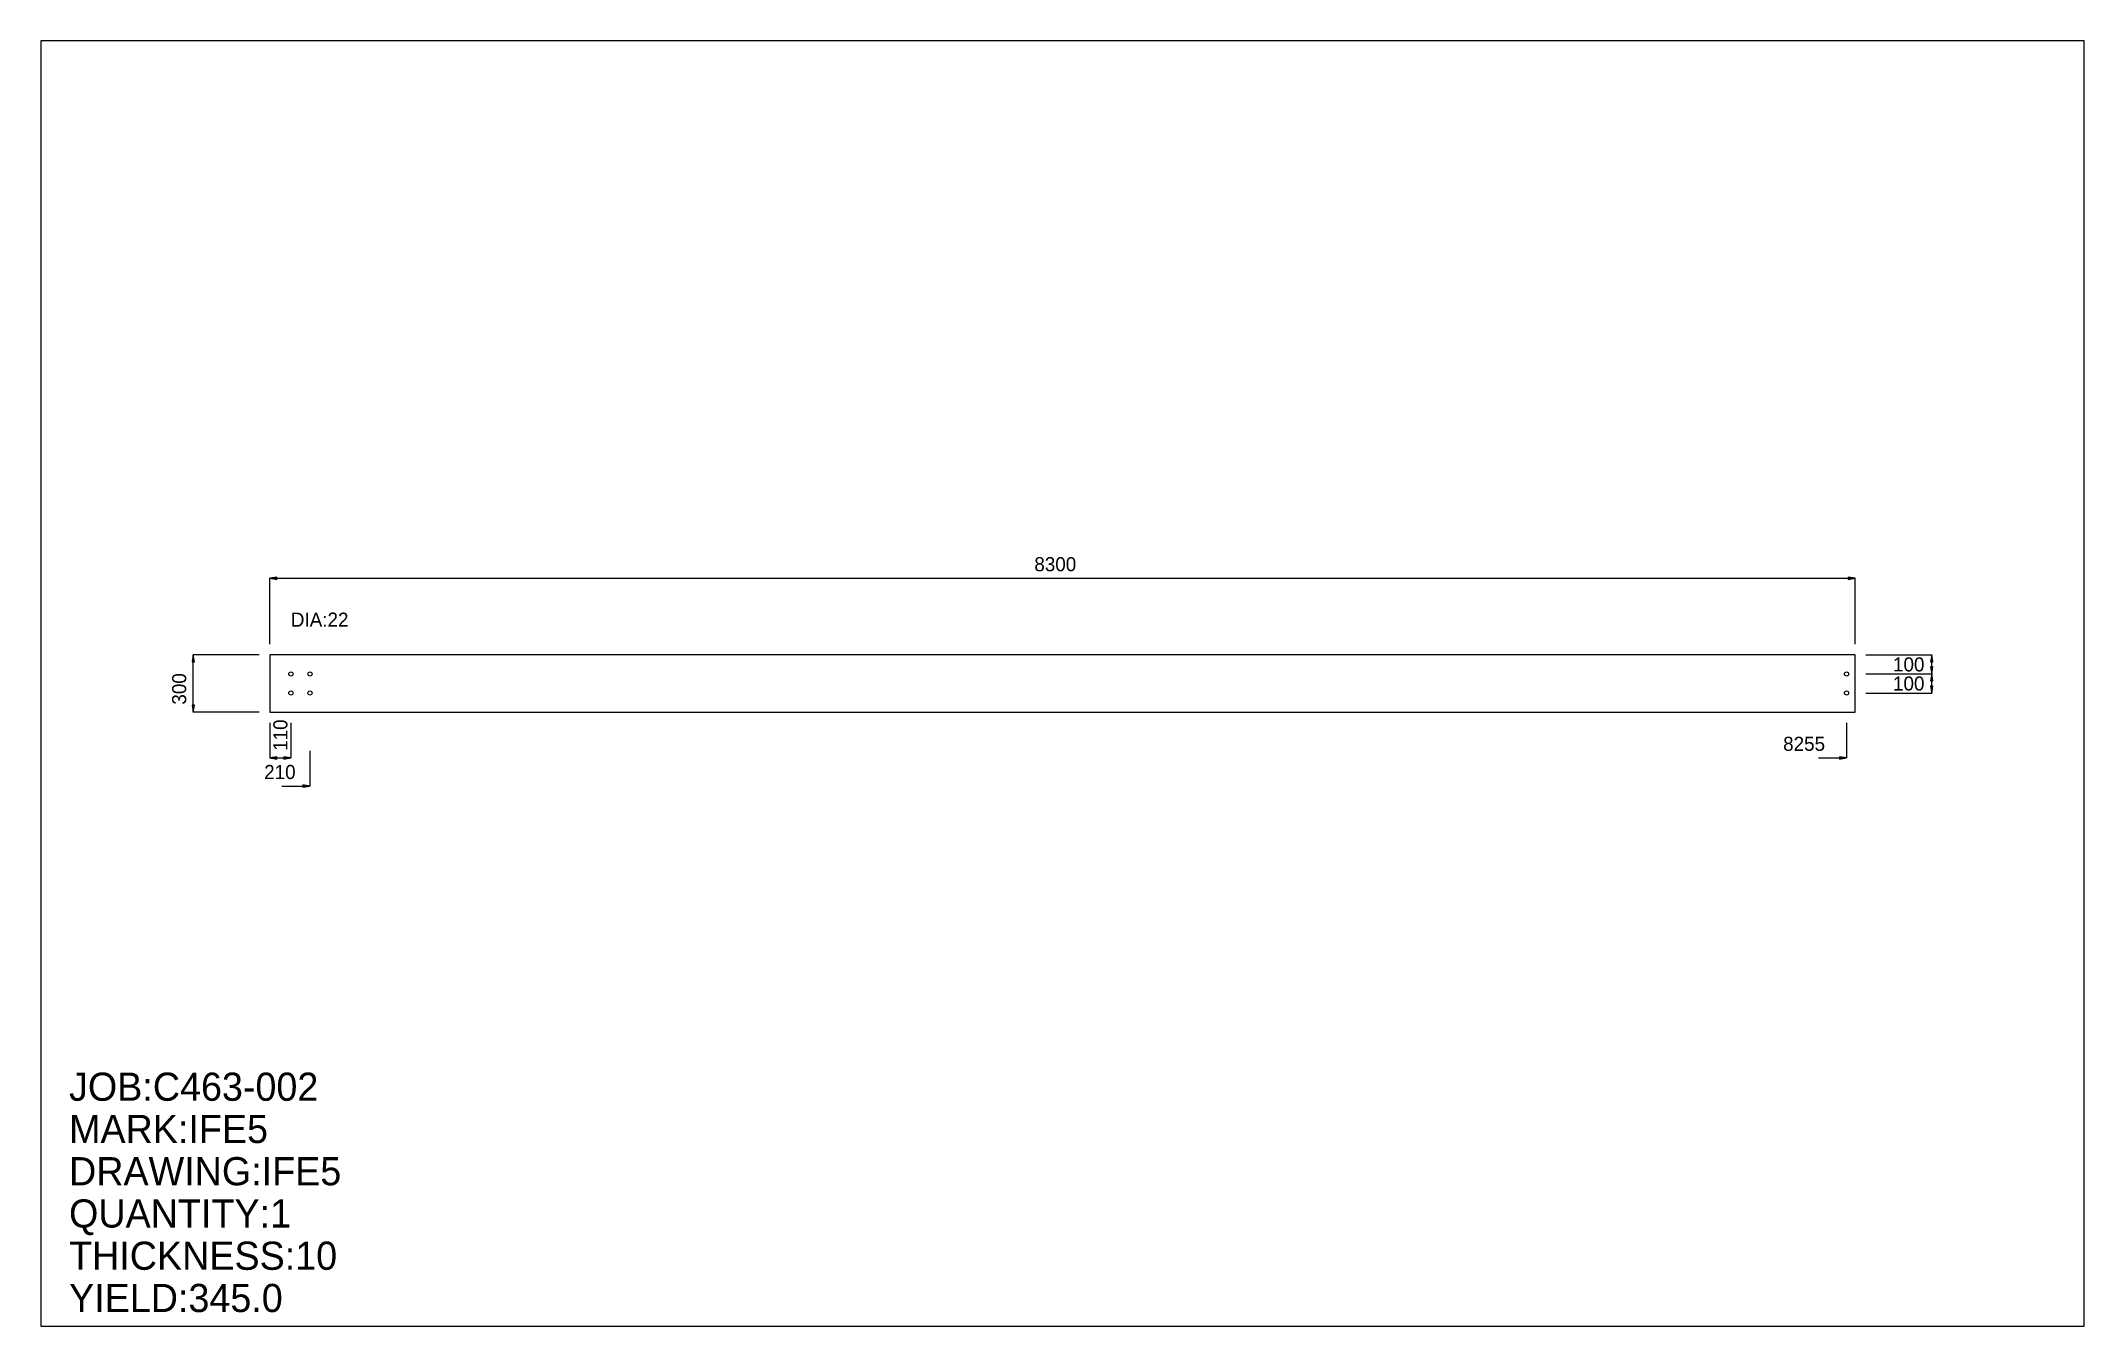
# Model space of a CAD drawing. Extents: x 0 to 10698, y 0 to 6732.
import ezdxf

# ---------------------------------------------------------------- set-up
doc = ezdxf.new("R2010")
doc.units = 0
doc.header["$LTSCALE"] = 0.125
for name, color, linetype in [('2', 7, 'CONTINUOUS'), ('3', 1, 'CONTINUOUS'), ('4', 1, 'CONTINUOUS'), ('5', 7, 'CONTINUOUS'), ('6', 4, 'CONTINUOUS')]:
    doc.layers.add(name, color=color, linetype=linetype)

# ---------------------------------------------------------------- blocks, each defined once
blk = doc.blocks.new('ARROW')
at = {"layer": '2', "linetype": 'CONTINUOUS'}
for p, q in [((0, 0), (-1, 0.166667)), ((-1, 0.166667), (-1, -0.166667)), ((-1, -0.166667), (0, 0))]:
    blk.add_line(p, q, dxfattribs=at)
blk = doc.blocks.new('PLATE')
at = {"layer": '3', "linetype": 'CONTINUOUS'}
for p, q in [((0, 0), (0, -300)), ((8300, 0), (0, 0)), ((8300, -300), (8300, 0)), ((0, -300), (8300, -300))]:
    blk.add_line(p, q, dxfattribs=at)
at = {"layer": '4', "linetype": 'CONTINUOUS'}
for centre in [(110, -100), (210, -100), (8255, -100), (110, -200), (210, -200), (8255, -200)]:
    blk.add_circle(centre, 11, dxfattribs=at)
at = {"layer": '5', "linetype": 'CONTINUOUS'}
for p, q in [((-0.1, -150), (0.1, -150)), ((0, -150.10001), (0, -149.89999))]:
    blk.add_line(p, q, dxfattribs=at)
blk.add_circle((0, -150), 0.1, dxfattribs=at)
at = {"layer": '6', "linetype": 'CONTINUOUS'}
for p, q in [((0, 55.333332), (0, 401.16669)), ((0, 401.1167), (8300, 401.1167)), ((8300, 55.333332), (8300, 401.16669)), ((-55.333309, 0.000004), (-401.16666, 0.00003)), ((-401.1167, -299.99997), (-401.11667, 0.00003)), ((8355.333, -0.000004), (8701.166, -0.00003)), ((8355.333, -100.00001), (8701.166, -100.00003)), ((8355.333, -100.00001), (8701.166, -100.00003)), ((8701.1162, -100.00003), (8701.1162, -0.00003)), ((8701.1162, -200.00003), (8701.1162, -100.00003)), ((8355.333, -200), (8701.166, -200.00003)), ((-55.333332, -300), (-401.16669, -299.99997)), ((0, -355.33334), (0, -539.77783)), ((110, -355.33334), (110, -539.77783)), ((8255, -355.33334), (8255, -539.77783)), ((210, -502.88885), (210, -687.33331)), ((0, -539.72784), (110, -539.72784)), ((8107.4443, -539.72784), (8255, -539.72784)), ((62.444443, -687.28333), (210, -687.28333))]:
    blk.add_line(p, q, dxfattribs=at)
at = {"layer": '6', "xscale": 36.888885, "yscale": 36.888885, "zscale": 36.888885}
for p, rotation in [((0, 401.1167), 180), ((-401.11667, 0.00003), 90), ((8701.1162, -0.00003), 90), ((8701.1162, -100.00003), 270), ((8701.1162, -100.00003), 90), ((8701.1162, -200.00003), 270), ((-401.1167, -299.99997), 270), ((0, -539.72784), 180)]:
    blk.add_blockref('ARROW', p, dxfattribs=dict(at, rotation=rotation))
for p in [(8300, 401.1167), (110, -539.72784), (8255, -539.72784), (210, -687.28333)]:
    blk.add_blockref('ARROW', p, dxfattribs=at)
at = {"layer": '5'}
blk.add_text('ZERO', height=0.015, dxfattribs=at).set_placement((0, -150))
at = {"layer": '6'}
for s, p in [('8300', (4002.4443, 438.00558)), ('DIA:22', (110, 147.55554)), ('100', (8498.2275, -86.888901)), ('100', (8498.2275, -186.8889)), ('8255', (7923, -502.83896)), ('210', (-29.777756, -650.39441))]:
    blk.add_text(s, height=73.778, dxfattribs=at).set_placement(p)
for s, p in [('300', (-438.00558, -260.66663)), ('110', (91.888885, -502.83896))]:
    blk.add_text(s, height=73.778, rotation=90, dxfattribs=at).set_placement(p)

msp = doc.modelspace()

# ---------------------------------------------------------------- linework, layer by layer
at = {"layer": '5', "linetype": 'CONTINUOUS'}
for p, q in [((10697.778, 6732.2222), (0, 6732.2222)), ((0, 6732.2222), (0, 0)), ((10697.778, 0), (10697.778, 6732.2222)), ((0, 0), (10697.778, 0))]:
    msp.add_line(p, q, dxfattribs=at)

# ---------------------------------------------------------------- block references
at = {"layer": '2'}
msp.add_blockref('PLATE', (1198.8892, 3516.1111), dxfattribs=at)

# ---------------------------------------------------------------- texts
at = {"layer": '5'}
for s, p in [('JOB:C463-002', (147.55554, 1180.4443)), ('MARK:IFE5', (147.55554, 959.11102)), ('DRAWING:IFE5', (147.55554, 737.77771)), ('QUANTITY:1', (147.55554, 516.4444)), ('THICKNESS:10', (147.55554, 295.11108)), ('YIELD:345.0', (147.55554, 73.777771))]:
    msp.add_text(s, height=147.556, dxfattribs=at).set_placement(p)

doc.saveas('drawing.dxf')
